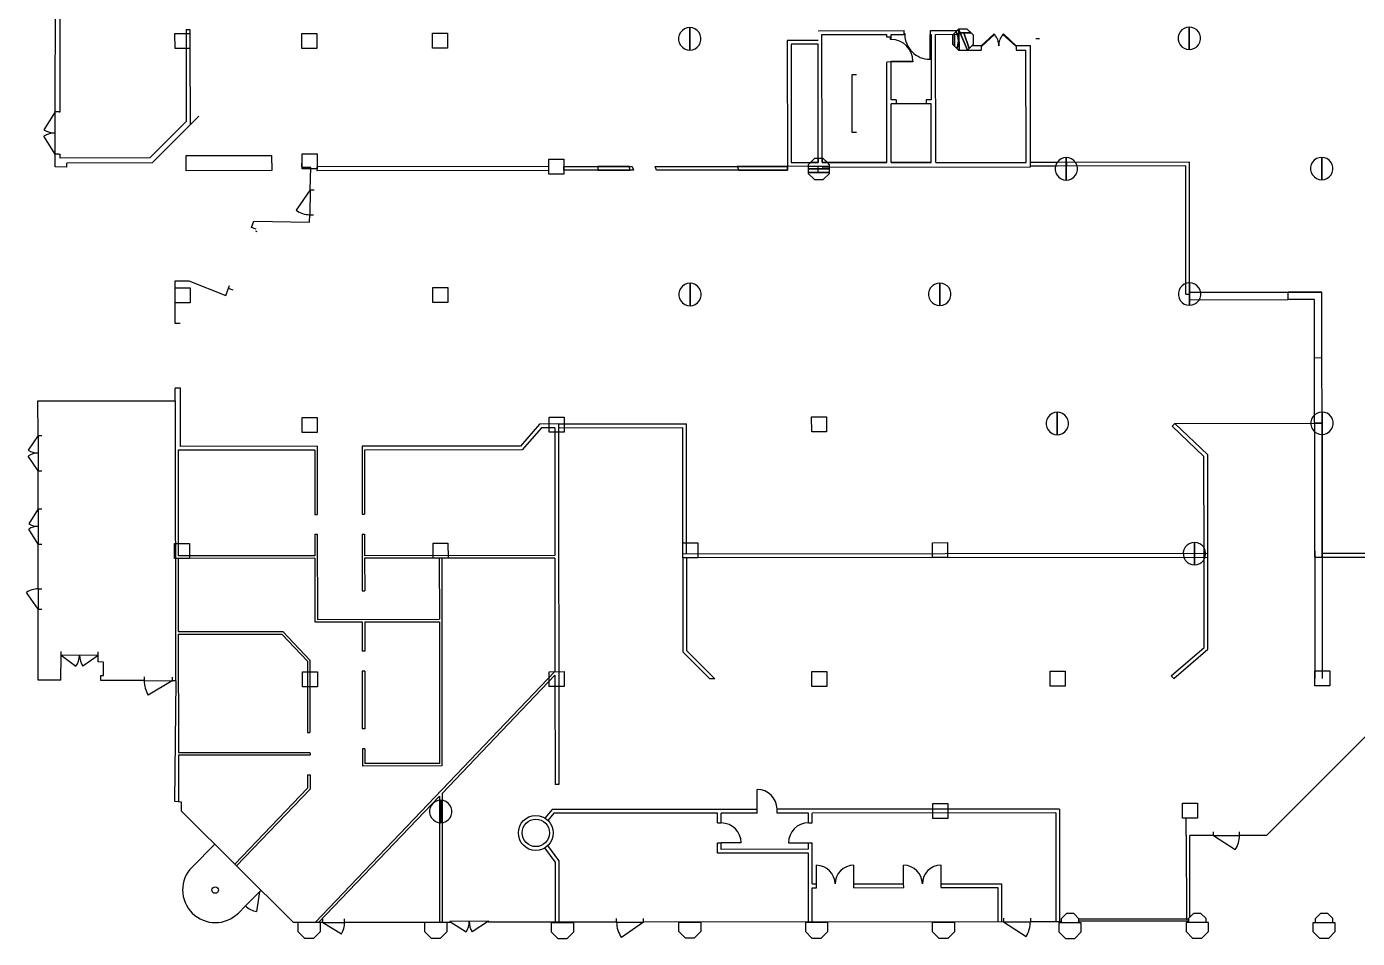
# Model space of a CAD drawing. Header units: metres. Extents: x -170671 to 7046476, y -35663801 to 566855.
# Drawn here: x 5799 to 11136, y 8254 to 11911 of the extents above; entities that cross this region are included whole.
import ezdxf

# ---------------------------------------------------------------- set-up
doc = ezdxf.new("R2010")
doc.units = ezdxf.units.M
doc.header["$LTSCALE"] = 100
doc.layers.add('0-mur', color=250, linetype='Continuous')
doc.layers.add('0-porte', color=6, linetype='Continuous')

msp = doc.modelspace()

# ---------------------------------------------------------------- linework, layer by layer
at = {"layer": '0-mur', "color": 0}
for p, q in [((5933.108, 11569.009), (5931.588, 13146.168)), ((5913.808, 11569.039), (5915.636, 12392.267)), ((6438.813, 11899.729), (6453.812, 11899.737)), ((8973.589, 11855.974), (8849.757, 11855.845)), ((8849.757, 11855.845), (8850.239, 11350.85)), ((8973.56, 11894.956), (9318.287, 11895.278)), ((8988.57, 11879.978), (9248.574, 11880.212)), ((8989.065, 11365.974), (8988.57, 11879.978)), ((9248.584, 11869.409), (9248.574, 11880.212)), ((9266.588, 11869.419), (9248.584, 11869.409)), ((9266.578, 11880.222), (9318.298, 11880.293)), ((9266.595, 11859.412), (9266.578, 11880.222)), ((9318.298, 11880.293), (9318.287, 11895.278)), ((9424.547, 11895.384), (9541.768, 11895.488)), ((9424.558, 11880.399), (9424.547, 11895.384)), ((9426.568, 11880.402), (9426.82, 11617.251)), ((9444.572, 11880.412), (9537.415, 11880.478)), ((9445.067, 11366.408), (9444.572, 11880.412)), ((9571.945, 11816.519), (9536.862, 11901.48)), ((9846.372, 11863.848), (9861.376, 11863.857)), ((6438.889, 11823.513), (6439.167, 11530.592)), ((6453.888, 11823.52), (6454.18, 11517.308)), ((8973.615, 11840.943), (8864.766, 11840.867)), ((8864.766, 11840.867), (8865.233, 11365.844)), ((9571.945, 11816.519), (9627.964, 11816.601)), ((9627.954, 11834.574), (9627.964, 11816.601)), ((9825.19, 11834.772), (9767.947, 11834.744)), ((9767.947, 11834.744), (9767.967, 11816.724)), ((9767.967, 11816.724), (9807.212, 11816.743)), ((9807.639, 11366.758), (9807.212, 11816.743)), ((9825.653, 11348.795), (9825.19, 11834.772)), ((9266.676, 11769.454), (9248.682, 11769.396)), ((9249.069, 11366.208), (9248.682, 11769.396)), ((9266.676, 11769.454), (9266.677, 11772.442)), ((9266.825, 11617.071), (9266.676, 11769.454)), ((9109.733, 11719.045), (9127.731, 11719.054)), ((9109.946, 11486.111), (9109.733, 11719.045)), ((9286.826, 11617.081), (9266.825, 11617.071)), ((9426.841, 11602.218), (9266.842, 11602.086)), ((9267.073, 11366.218), (9266.842, 11602.086)), ((9286.826, 11617.081), (9286.843, 11602.097)), ((9426.82, 11617.251), (9406.828, 11617.193)), ((9406.828, 11617.193), (9406.839, 11602.208)), ((9427.063, 11366.398), (9426.841, 11602.218)), ((5928.81, 11568.997), (5933.108, 11569.009)), ((6293.482, 11384.59), (6439.167, 11530.592)), ((6301.783, 11364.588), (6489.506, 11552.693)), ((6301.783, 11364.588), (6454.18, 11517.308)), ((9127.95, 11486.121), (9109.946, 11486.111)), ((5913.318, 11348.412), (5913.437, 11399.871)), ((5928.439, 11399.829), (5933.271, 11399.848)), ((5933.283, 11384.265), (5933.271, 11399.848)), ((6293.482, 11384.59), (5933.283, 11384.265)), ((6904.105, 11401.309), (6950.068, 11401.375)), ((6904.148, 11345.8), (6904.105, 11401.309)), ((5959.554, 11347.985), (5913.318, 11348.412)), ((6301.783, 11364.588), (5959.545, 11364.115)), ((5959.554, 11347.985), (5959.545, 11364.115)), ((6903.091, 11348.974), (6903.074, 11363.958)), ((6938.77, 11345.842), (6904.148, 11345.8)), ((6936.651, 11256.739), (6938.77, 11345.842)), ((8974.077, 11350.981), (8850.239, 11350.85)), ((8865.233, 11365.844), (8974.066, 11365.966)), ((8989.065, 11365.974), (9249.069, 11366.208)), ((9249.069, 11366.208), (8989.065, 11365.974)), ((8989.09, 11347.954), (9825.653, 11348.795)), ((9267.073, 11366.218), (9427.063, 11366.398)), ((9427.063, 11366.398), (9267.073, 11366.218)), ((9445.067, 11366.408), (9807.639, 11366.758)), ((9932.23, 11366.889), (9825.643, 11366.768)), ((9932.25, 11351.856), (9825.654, 11351.782)), ((10462.693, 11367.403), (9932.23, 11366.889)), ((10447.715, 11352.363), (9932.25, 11351.856)), ((9969.336, 11366.93), (9969.356, 11351.896)), ((10448.204, 10838.607), (10447.715, 11352.363)), ((10463.209, 10838.615), (10462.693, 11367.403)), ((6933.558, 11126.761), (6934.267, 11156.778)), ((6700.098, 11105.836), (6709.735, 11131.412)), ((6719.833, 11098.425), (6700.098, 11105.836)), ((6709.735, 11131.412), (6933.558, 11126.761)), ((6394.05, 10891.265), (6448.898, 10891.91)), ((6394.216, 10720.81), (6394.05, 10891.265)), ((6448.898, 10891.91), (6597.589, 10833.469)), ((6597.589, 10833.469), (6612.274, 10872.451)), ((6627.71, 10853.625), (6607.975, 10861.037)), ((10448.204, 10838.607), (10463.209, 10838.615)), ((10463.195, 10846.131), (10859.085, 10846.511)), ((10463.233, 10816.114), (10463.209, 10838.615)), ((10994.084, 10846.631), (10859.085, 10846.511)), ((10859.085, 10846.511), (10994.084, 10846.631)), ((10859.116, 10816.493), (10859.085, 10846.511)), ((10994.333, 10583.529), (10994.084, 10846.631)), ((10463.233, 10816.114), (10859.116, 10816.493)), ((10964.113, 10816.596), (10859.116, 10816.493)), ((10964.34, 10583.465), (10964.113, 10816.596)), ((6415.133, 10720.854), (6394.216, 10720.81)), ((10964.34, 10583.465), (10994.333, 10583.529)), ((10964.594, 10319.867), (10964.34, 10583.465)), ((10994.591, 10320.38), (10994.322, 10598.514)), ((5844.436, 10271.597), (5844.304, 10410.839)), ((5844.304, 10410.839), (6394.51, 10410.415)), ((6415.38, 10461.437), (6394.464, 10461.393)), ((6394.51, 10410.415), (6394.464, 10461.393)), ((6394.51, 10410.415), (6395.585, 9287.321)), ((7931.775, 10317.449), (7856.52, 10317.36)), ((7916.792, 10302.408), (7863.353, 10302.343)), ((7916.792, 10302.408), (7917.284, 9789.946)), ((7931.775, 10317.449), (8445.158, 10317.939)), ((7931.775, 10317.449), (7933.167, 8871.069)), ((7931.796, 10302.416), (8430.181, 10302.898)), ((8430.668, 9795.415), (8430.181, 10302.898)), ((8445.663, 9795.472), (8445.158, 10317.939)), ((10393.962, 10308.942), (10404.318, 10319.823)), ((10404.318, 10319.823), (10994.591, 10320.38)), ((10964.589, 10320.364), (10965.575, 9296.985)), ((10994.591, 10320.38), (10995.578, 9297.001)), ((6406.326, 10212.412), (6406.739, 9788.465)), ((6954.178, 10212.962), (6954.428, 9955.089)), ((6964.168, 10227.953), (6964.429, 9955.095)), ((7144.165, 10228.144), (7144.436, 9955.238)), ((7154.187, 10213.116), (7154.437, 9955.243)), ((5844.72, 9977.183), (5844.57, 10130.164)), ((6954.428, 9955.089), (6964.429, 9955.095)), ((7144.436, 9955.238), (7154.437, 9955.243)), ((6954.507, 9875.089), (6964.508, 9875.094)), ((6954.507, 9875.089), (6954.591, 9789.015)), ((6964.508, 9875.094), (6964.839, 9533.438)), ((7144.509, 9875.237), (7154.51, 9875.242)), ((7144.509, 9875.237), (7144.719, 9648.576)), ((7154.51, 9875.242), (7154.59, 9789.217)), ((5845.032, 9656.037), (5844.857, 9835.701)), ((6954.591, 9789.015), (6406.739, 9788.465)), ((6954.603, 9779.01), (6406.742, 9778.507)), ((6406.742, 9778.507), (6407.024, 9484.69)), ((6954.603, 9779.01), (6954.85, 9523.427)), ((7917.284, 9789.946), (7154.59, 9789.217)), ((7453.912, 9779.477), (7154.596, 9779.211)), ((7154.596, 9779.211), (7154.72, 9648.581)), ((7453.912, 9779.477), (7454.143, 9533.949)), ((7917.296, 9779.941), (7463.913, 9779.482)), ((7463.913, 9779.482), (7464.71, 8945.724)), ((7917.296, 9779.941), (7917.726, 9324.081)), ((10536.568, 9797.473), (8430.668, 9795.415)), ((8430.679, 9780.43), (8430.668, 9795.415)), ((10536.588, 9782.439), (8430.679, 9780.43)), ((8430.679, 9780.43), (8431.041, 9403.178)), ((8445.683, 9780.439), (8446.033, 9409.358)), ((10536.588, 9782.439), (10536.568, 9797.473)), ((11565.971, 9798.43), (10995.09, 9797.912)), ((10995.09, 9797.912), (10995.11, 9782.879)), ((10995.11, 9782.879), (11565.982, 9783.445)), ((7144.719, 9648.576), (7154.72, 9648.581)), ((5845.385, 9290.086), (5845.102, 9574.242)), ((6954.85, 9523.427), (7144.849, 9523.623)), ((6964.839, 9533.438), (7454.143, 9533.949)), ((7144.849, 9523.623), (7144.965, 9406.436)), ((7154.85, 9523.629), (7454.15, 9523.942)), ((7154.85, 9523.629), (7154.966, 9406.441)), ((7454.15, 9523.942), (7454.702, 8955.725)), ((6407.037, 9474.685), (6407.495, 8999.859)), ((7154.966, 9406.441), (7144.965, 9406.436)), ((8431.041, 9403.178), (8538.622, 9294.653)), ((8446.033, 9409.358), (8559.727, 9294.685)), ((5936.199, 9289.647), (5936.715, 9390.579)), ((6085.727, 9363.073), (6085.418, 9388.654)), ((6106.418, 9362.624), (6085.727, 9363.073)), ((6107.54, 9309.222), (6106.418, 9362.624)), ((6924.992, 9365.748), (6925.275, 9080.346)), ((6934.992, 9369.687), (6935.276, 9080.352)), ((5936.199, 9289.647), (5845.385, 9290.086)), ((6096.111, 9288.816), (6096.213, 9309.251)), ((6270.616, 9287.96), (6096.111, 9288.816)), ((6096.213, 9309.251), (6107.54, 9309.222)), ((7917.726, 9324.081), (6956.154, 8318.022)), ((7155.038, 9326.44), (7145.037, 9326.435)), ((7145.037, 9326.435), (7145.262, 9094.498)), ((7155.038, 9326.44), (7155.263, 9094.504)), ((7917.749, 9309.596), (7464.82, 8835.705)), ((7917.749, 9309.596), (7918.172, 8871.012)), ((8559.727, 9294.685), (8538.622, 9294.653)), ((10389.975, 9307.823), (10399.743, 9296.43)), ((6398.003, 9287.306), (6382.938, 9287.385)), ((6393.38, 8802.703), (6398.003, 9287.306)), ((6925.275, 9080.346), (6935.276, 9080.352)), ((7155.263, 9094.504), (7145.262, 9094.498)), ((10772.52, 8667.105), (11224.965, 9120.235)), ((6407.495, 8999.859), (6935.348, 9000.35)), ((6407.501, 8989.853), (6935.361, 8990.345)), ((6407.501, 8989.853), (6407.678, 8801.823)), ((6935.348, 9000.35), (6935.361, 8990.345)), ((7155.341, 9014.503), (7145.341, 9014.498)), ((7145.341, 9014.498), (7145.408, 8945.4)), ((7155.341, 9014.503), (7155.396, 8955.411)), ((7464.71, 8945.724), (7145.408, 8945.4)), ((7454.702, 8955.725), (7155.396, 8955.411)), ((6925.438, 8910.339), (6935.439, 8910.344)), ((6925.438, 8910.339), (6925.488, 8856.574)), ((6935.439, 8910.344), (6935.497, 8852.547)), ((6925.488, 8856.574), (6634.095, 8551.718)), ((6935.497, 8852.547), (6641.191, 8544.67)), ((7454.824, 8825.294), (6969.997, 8318.047)), ((7454.824, 8825.294), (7455.315, 8318.509)), ((7464.82, 8835.705), (7465.316, 8318.515)), ((6419.437, 8801.034), (6393.38, 8802.703)), ((6419.396, 8764.927), (6419.437, 8801.034)), ((6419.396, 8764.927), (6869.494, 8317.945)), ((7906.627, 8771.015), (7877.641, 8736.796)), ((7913.586, 8756.023), (7889.52, 8727.616)), ((8728.563, 8756.835), (8728.552, 8771.82)), ((8808.571, 8756.878), (8808.544, 8771.909)), ((9926.823, 8757.95), (9927.246, 8320.86)), ((9941.807, 8772.992), (9942.235, 8320.916)), ((8569.92, 8717.091), (8584.919, 8717.098)), ((8934.424, 8717.428), (8949.422, 8717.435)), ((10450.294, 8666.247), (10450.228, 8735.993)), ((10450.294, 8666.247), (10450.619, 8328.174)), ((10559.838, 8666.86), (10464.422, 8666.778)), ((10464.741, 8339.708), (10464.422, 8666.778)), ((10772.52, 8667.105), (10663.639, 8666.973)), ((6462.528, 8540.164), (6553.48, 8631.769)), ((7918.463, 8561.662), (7877.87, 8617.639)), ((7933.461, 8566.499), (7889.707, 8626.874)), ((8569.993, 8637.089), (8584.997, 8637.098)), ((8934.497, 8637.427), (8949.501, 8637.435)), ((7918.463, 8561.662), (7918.703, 8318.924)), ((7933.461, 8566.499), (7933.698, 8318.981)), ((6732.939, 8441.498), (6738.963, 8447.581)), ((8966.577, 8457.411), (8966.566, 8472.396)), ((9116.581, 8457.539), (9116.565, 8472.523)), ((9316.575, 8457.74), (9316.564, 8472.725)), ((9466.579, 8457.867), (9466.568, 8472.852)), ((6648.011, 8355.976), (6676.57, 8384.732)), ((10019.386, 8332.736), (10458.695, 8333.173)), ((6986.561, 8318.069), (6869.494, 8317.945)), ((7495.865, 8318.54), (7074.359, 8318.123)), ((7495.856, 8322.571), (7495.865, 8318.54)), ((7651.95, 8322.72), (7651.952, 8318.687)), ((8165.224, 8319.204), (7651.952, 8318.687)), ((9716.625, 8320.678), (8273.641, 8319.293)), ((9948.274, 8320.877), (9824.84, 8320.777)), ((10019.399, 8324.722), (10458.708, 8325.159))]:
    msp.add_line(p, q, dxfattribs=at)
for points in [[(8458.629, 11907.551), (8447.87, 11906.2), (8437.731, 11902.333), (8428.804, 11896.169), (8421.616, 11888.061), (8416.585, 11878.443), (8414, 11867.918), (8414.007, 11857.065), (8416.615, 11846.532), (8421.668, 11836.935), (8428.866, 11828.813), (8437.796, 11822.679), (8447.951, 11818.831), (8458.714, 11817.544), (8458.671, 11862.548)], [(8458.714, 11817.544), (8469.488, 11818.849), (8479.627, 11822.716), (8488.548, 11828.879), (8495.736, 11836.987), (8500.767, 11846.605), (8503.358, 11857.131), (8503.345, 11867.983), (8500.737, 11878.516), (8495.69, 11888.114), (8488.486, 11896.236), (8479.546, 11902.417), (8469.407, 11906.218), (8458.629, 11907.551), (8458.671, 11862.548)], [(10462.178, 11909.437), (10451.409, 11908.133), (10441.27, 11904.266), (10432.35, 11898.103), (10425.156, 11889.994), (10420.124, 11880.376), (10417.539, 11869.851), (10417.552, 11858.999), (10420.154, 11848.465), (10425.207, 11838.868), (10432.412, 11830.747), (10441.342, 11824.613), (10451.49, 11820.764), (10462.259, 11819.479), (10462.226, 11864.434)], [(10462.259, 11819.479), (10473.028, 11820.782), (10483.166, 11824.649), (10492.087, 11830.812), (10499.281, 11838.921), (10504.312, 11848.54), (10506.898, 11859.064), (10506.884, 11869.916), (10504.283, 11880.45), (10499.23, 11890.047), (10492.025, 11898.169), (10483.095, 11904.302), (10472.947, 11908.151), (10462.178, 11909.437), (10462.226, 11864.434)], [(9511.886, 11876.476), (9511.916, 11841.478), (9536.939, 11816.5), (9571.945, 11816.519), (9596.918, 11841.572), (9596.882, 11876.568), (9571.859, 11901.547), (9536.862, 11901.48), (9511.886, 11876.476)], [(9520.52, 11880.49), (9515.883, 11880.461), (9511.886, 11876.476), (9511.916, 11841.478), (9520.567, 11832.849)], [(9536.862, 11901.48), (9530.867, 11895.502), (9538.507, 11895.485), (9538.511, 11886.523), (9543.056, 11886.484)], [(9571.859, 11901.547), (9536.862, 11901.48), (9543.056, 11886.484), (9586.868, 11886.569)], [(9543.056, 11886.484), (9538.511, 11886.523), (9538.586, 11816.48), (9571.945, 11816.519)], [(9558.114, 11886.503), (9543.056, 11886.484), (9571.945, 11816.519), (9579.425, 11824.038)], [(9596.882, 11876.568), (9586.868, 11886.569), (9558.114, 11886.503), (9579.425, 11824.038), (9596.918, 11841.572)], [(8934.072, 11357.482), (8934.108, 11322.486), (8959.131, 11297.508), (8994.137, 11297.527), (9019.113, 11322.53), (9019.083, 11357.528), (8994.06, 11382.506), (8959.054, 11382.487), (8934.072, 11357.482)], [(9019.083, 11357.528), (9010.62, 11365.996), (8989.065, 11365.974), (8989.057, 11382.503), (8974.052, 11382.495), (8974.066, 11365.966), (8942.516, 11365.94), (8934.072, 11357.482), (8934.083, 11350.912), (9019.084, 11351.006)], [(8974.052, 11382.495), (8959.054, 11382.487), (8942.516, 11365.94), (8974.066, 11365.966)], [(8994.06, 11382.506), (8989.057, 11382.503), (8989.065, 11365.974), (9010.62, 11365.996)], [(9968.896, 11385.962), (9958.128, 11384.658), (9947.989, 11380.791), (9939.062, 11374.627), (9931.884, 11366.472), (9926.843, 11356.901), (9924.267, 11346.329), (9924.275, 11335.475), (9926.882, 11324.942), (9931.935, 11315.346), (9939.124, 11307.271), (9948.064, 11301.089), (9958.218, 11297.241), (9968.981, 11295.955), (9968.939, 11340.958)], [(9968.981, 11295.955), (9979.756, 11297.26), (9989.894, 11301.127), (9998.815, 11307.29), (10005.993, 11315.445), (10011.025, 11325.064), (10013.616, 11335.589), (10013.603, 11346.441), (10010.995, 11356.975), (10005.948, 11366.572), (9998.743, 11374.694), (9989.813, 11380.828), (9979.665, 11384.677), (9968.896, 11385.962), (9968.939, 11340.958)], [(10993.559, 11386.969), (10982.8, 11385.617), (10972.652, 11381.798), (10963.741, 11375.587), (10956.547, 11367.479), (10951.515, 11357.86), (10948.93, 11347.335), (10948.943, 11336.483), (10951.545, 11325.949), (10956.598, 11316.352), (10963.803, 11308.231), (10972.733, 11302.097), (10982.881, 11298.248), (10993.65, 11296.963), (10993.602, 11341.965)], [(10993.65, 11296.963), (11004.419, 11298.267), (11014.557, 11302.133), (11023.478, 11308.296), (11030.672, 11316.405), (11035.697, 11326.023), (11038.289, 11336.548), (11038.275, 11347.4), (11035.668, 11357.933), (11030.621, 11367.531), (11023.416, 11375.653), (11014.476, 11381.834), (11004.338, 11385.636), (10993.559, 11386.969), (10993.602, 11341.965)], [(6963.09, 11349.005), (6963.107, 11334.021), (7893.296, 11334.935), (7893.285, 11349.92), (6963.09, 11349.005)], [(8090.302, 11350.124), (8090.329, 11335.092), (8217.553, 11335.252), (8217.542, 11350.237), (8090.302, 11350.124)], [(8850.26, 11335.817), (8850.239, 11350.85), (8648.467, 11350.643), (8655.105, 11335.636), (8850.26, 11335.817)], [(9019.084, 11351.006), (8934.083, 11350.912), (8934.096, 11340.906), (9019.091, 11340.999)], [(9019.091, 11340.999), (8934.096, 11340.906), (8934.107, 11325.921), (9019.108, 11326.015)], [(9019.113, 11322.53), (9019.108, 11326.015), (8934.107, 11325.921), (8934.108, 11322.486), (8959.131, 11297.508), (8994.137, 11297.527)], [(8459.621, 10881.684), (8448.852, 10880.381), (8438.714, 10876.514), (8429.793, 10870.351), (8422.599, 10862.242), (8417.573, 10852.625), (8414.982, 10842.099), (8414.996, 10831.247), (8417.603, 10820.714), (8422.65, 10811.116), (8429.855, 10802.995), (8438.795, 10796.813), (8448.933, 10793.012), (8459.712, 10791.679), (8459.669, 10836.682)], [(8459.712, 10791.679), (8470.471, 10793.03), (8480.609, 10796.897), (8489.536, 10803.061), (8496.724, 10811.169), (8501.756, 10820.787), (8504.341, 10831.312), (8504.333, 10842.165), (8501.726, 10852.698), (8496.673, 10862.295), (8489.468, 10870.416), (8480.538, 10876.55), (8470.39, 10880.399), (8459.621, 10881.684), (8459.669, 10836.682)], [(9461.393, 10882.652), (9450.625, 10881.348), (9440.486, 10877.481), (9431.56, 10871.317), (9424.371, 10863.209), (9419.34, 10853.591), (9416.755, 10843.066), (9416.762, 10832.213), (9419.37, 10821.68), (9424.423, 10812.083), (9431.627, 10803.962), (9440.561, 10797.779), (9450.706, 10793.979), (9461.484, 10792.646), (9461.436, 10837.648)], [(9461.484, 10792.646), (9472.243, 10793.997), (9482.391, 10797.816), (9491.303, 10804.027), (9498.491, 10812.135), (9503.522, 10821.753), (9506.113, 10832.279), (9506.1, 10843.131), (9503.493, 10853.664), (9498.445, 10863.262), (9491.241, 10871.383), (9482.311, 10877.517), (9472.162, 10881.366), (9461.393, 10882.652), (9461.436, 10837.648)], [(10463.166, 10883.619), (10452.391, 10882.314), (10442.259, 10878.448), (10433.332, 10872.284), (10426.144, 10864.176), (10421.113, 10854.558), (10418.521, 10844.032), (10418.535, 10833.18), (10421.142, 10822.647), (10426.19, 10813.049), (10433.394, 10804.928), (10442.334, 10798.746), (10452.472, 10794.945), (10463.251, 10793.612), (10463.209, 10838.615)], [(10463.251, 10793.612), (10474.016, 10794.964), (10484.158, 10798.782), (10493.075, 10804.994), (10500.263, 10813.102), (10505.295, 10822.72), (10507.886, 10833.246), (10507.873, 10844.098), (10505.265, 10854.631), (10500.212, 10864.228), (10493.013, 10872.351), (10484.083, 10878.484), (10473.935, 10882.333), (10463.166, 10883.619), (10463.209, 10838.615)], [(9932.78, 10364.336), (9922.012, 10363.033), (9911.873, 10359.166), (9902.946, 10353.002), (9895.758, 10344.894), (9890.727, 10335.275), (9888.142, 10324.751), (9888.149, 10313.898), (9890.756, 10303.365), (9895.81, 10293.768), (9903.008, 10285.645), (9911.938, 10279.512), (9922.093, 10275.664), (9932.856, 10274.377), (9932.823, 10319.333)], [(9932.856, 10274.377), (9943.63, 10275.682), (9953.769, 10279.549), (9962.689, 10285.712), (9969.877, 10293.82), (9974.909, 10303.438), (9977.5, 10313.964), (9977.487, 10324.816), (9974.879, 10335.349), (9969.832, 10344.947), (9962.627, 10353.068), (9953.697, 10359.202), (9943.549, 10363.051), (9932.78, 10364.336), (9932.823, 10319.333)], [(10994.549, 10365.383), (10983.774, 10364.078), (10973.636, 10360.212), (10964.715, 10354.049), (10957.536, 10345.893), (10952.505, 10336.274), (10949.914, 10325.749), (10949.927, 10314.897), (10952.535, 10304.364), (10957.582, 10294.766), (10964.786, 10286.644), (10973.717, 10280.511), (10983.865, 10276.662), (10994.634, 10275.376), (10994.591, 10320.38)], [(10994.634, 10275.376), (11005.402, 10276.68), (11015.541, 10280.547), (11024.468, 10286.711), (11031.646, 10294.866), (11036.687, 10304.437), (11039.263, 10315.01), (11039.255, 10325.863), (11036.648, 10336.396), (11031.595, 10345.993), (11024.406, 10354.067), (11015.466, 10360.249), (11005.312, 10364.097), (10994.549, 10365.383), (10994.591, 10320.38)], [(10995.11, 9782.879), (10994.591, 10320.38), (10964.589, 10320.364), (10965.108, 9782.863), (10995.11, 9782.879)], [(10482.961, 9842.386), (10472.192, 9841.082), (10462.053, 9837.215), (10453.127, 9831.051), (10445.939, 9822.944), (10440.907, 9813.325), (10438.322, 9802.801), (10438.329, 9791.947), (10440.937, 9781.414), (10445.99, 9771.817), (10453.195, 9763.696), (10462.125, 9757.562), (10472.273, 9753.713), (10483.042, 9752.428), (10482.994, 9797.43)], [(10483.042, 9752.428), (10493.811, 9753.732), (10503.949, 9757.599), (10512.87, 9763.762), (10520.064, 9771.87), (10525.089, 9781.488), (10527.681, 9792.013), (10527.667, 9802.865), (10525.06, 9813.399), (10520.013, 9822.996), (10512.808, 9831.118), (10503.878, 9837.252), (10493.73, 9841.101), (10482.961, 9842.386), (10482.994, 9797.43)], [(7459.85, 8808.074), (7449.075, 8806.769), (7438.937, 8802.902), (7430.016, 8796.739), (7422.828, 8788.632), (7417.796, 8779.013), (7415.205, 8768.487), (7415.219, 8757.635), (7417.826, 8747.102), (7422.873, 8737.504), (7430.078, 8729.383), (7439.008, 8723.249), (7449.156, 8719.4), (7459.925, 8718.115), (7459.883, 8763.118)], [(7459.925, 8718.115), (7470.694, 8719.419), (7480.832, 8723.286), (7489.759, 8729.45), (7496.947, 8737.557), (7501.979, 8747.176), (7504.564, 8757.7), (7504.556, 8768.553), (7501.949, 8779.087), (7496.896, 8788.683), (7489.697, 8796.806), (7480.767, 8802.94), (7470.613, 8806.788), (7459.85, 8808.074), (7459.883, 8763.118)], [(6977.1, 8317.823), (6886.675, 8317.741), (6886.71, 8282.097), (6913.22, 8255.623), (6950.67, 8255.682), (6977.135, 8282.178), (6977.1, 8317.823)], [(7485.364, 8317.638), (7394.94, 8317.557), (7394.974, 8281.913), (7421.49, 8255.44), (7458.935, 8255.498), (7485.399, 8281.994), (7485.364, 8317.638)], [(7993.679, 8316.518), (7903.254, 8316.437), (7903.289, 8280.792), (7929.799, 8254.319), (7967.249, 8254.378), (7993.713, 8280.874), (7993.679, 8316.518)], [(8503.841, 8318.455), (8413.432, 8318.327), (8413.46, 8282.682), (8439.967, 8256.257), (8477.427, 8256.269), (8503.885, 8282.763), (8503.841, 8318.455)], [(9012.64, 8317.681), (8922.222, 8317.601), (8922.25, 8281.955), (8948.766, 8255.483), (8986.217, 8255.542), (9012.675, 8282.037), (9012.64, 8317.681)], [(9521.849, 8317.536), (9431.424, 8317.455), (9431.459, 8281.81), (9457.969, 8255.337), (9495.42, 8255.396), (9521.884, 8281.892), (9521.849, 8317.536)], [(10029.138, 8316.41), (9938.713, 8316.329), (9938.748, 8280.684), (9965.258, 8254.211), (10002.708, 8254.27), (10029.172, 8280.766), (10029.138, 8316.41)], [(10539.577, 8317.556), (10449.161, 8317.427), (10449.196, 8281.783), (10475.696, 8255.357), (10513.156, 8255.368), (10539.605, 8281.911), (10539.577, 8317.556)], [(11047.91, 8317.087), (10957.485, 8317.006), (10957.52, 8281.361), (10984.03, 8254.888), (11021.481, 8254.947), (11047.945, 8281.443), (11047.91, 8317.087)]]:
    msp.add_lwpolyline(points, close=True, dxfattribs=at)
at = {"layer": '0-mur', "color": 0, "extrusion": (0, 0, -1)}
for points in [[(-6393.882, 11823.488), (-6393.829, 11883.477), (-6453.834, 11883.509), (-6453.888, 11823.52), (-6393.882, 11823.488)], [(-6393.882, 11823.488), (-6393.829, 11883.477), (-6453.834, 11883.509), (-6453.888, 11823.52), (-6393.882, 11823.488)], [(-6902.634, 11823.949), (-6902.571, 11883.986), (-6962.576, 11884.018), (-6962.63, 11824.029), (-6902.634, 11823.949)], [(-6902.634, 11823.949), (-6902.571, 11883.986), (-6962.576, 11884.018), (-6962.63, 11824.029), (-6902.634, 11823.949)], [(-7426.938, 11824.478), (-7426.885, 11884.467), (-7486.881, 11884.547), (-7486.944, 11824.51), (-7426.938, 11824.478)], [(-7426.938, 11824.478), (-7426.885, 11884.467), (-7486.881, 11884.547), (-7486.944, 11824.51), (-7426.938, 11824.478)], [(-6781.652, 11333.837), (-6438.134, 11333.508), (-6438.077, 11394.293), (-6781.595, 11394.622), (-6781.652, 11333.837)], [(-6904.158, 11341.32), (-6904.105, 11401.309), (-6964.095, 11401.388), (-6964.154, 11341.4), (-6904.158, 11341.32)], [(-6904.158, 11341.32), (-6904.105, 11401.309), (-6964.095, 11401.388), (-6964.154, 11341.4), (-6904.158, 11341.32)], [(-7893.316, 11319.902), (-7893.253, 11379.938), (-7953.253, 11379.969), (-7953.312, 11319.981), (-7893.316, 11319.902)], [(-7893.316, 11319.902), (-7893.253, 11379.938), (-7953.253, 11379.969), (-7953.312, 11319.981), (-7893.316, 11319.902)], [(-7953.29, 11349.952), (-8227.33, 11350.25), (-8232.45, 11335.239), (-7953.301, 11334.967), (-7953.29, 11349.952)], [(-8319.995, 11350.33), (-8850.239, 11350.85), (-8850.26, 11335.817), (-8325.115, 11335.32)], [(-6394.865, 10803.495), (-6394.812, 10863.484), (-6454.817, 10863.516), (-6454.871, 10803.527), (-6394.865, 10803.495)], [(-6394.865, 10803.495), (-6394.812, 10863.484), (-6454.817, 10863.516), (-6454.871, 10803.527), (-6394.865, 10803.495)], [(-7427.921, 10804.485), (-7427.862, 10864.472), (-7487.867, 10864.504), (-7487.927, 10804.517), (-7427.921, 10804.485)], [(-7427.921, 10804.485), (-7427.862, 10864.472), (-7487.867, 10864.504), (-7487.927, 10804.517), (-7427.921, 10804.485)], [(-6904.11, 10283.976), (-6904.057, 10343.965), (-6964.053, 10344.045), (-6964.116, 10284.008), (-6904.11, 10283.976)], [(-6904.11, 10283.976), (-6904.057, 10343.965), (-6964.053, 10344.045), (-6964.116, 10284.008), (-6904.11, 10283.976)], [(-7894.304, 10284.922), (-7894.251, 10344.91), (-7954.247, 10344.99), (-7954.31, 10284.954), (-7894.304, 10284.922)], [(-7894.304, 10284.922), (-7894.251, 10344.91), (-7954.247, 10344.99), (-7954.31, 10284.954), (-7894.304, 10284.922)], [(-8947.611, 10285.922), (-8947.558, 10345.911), (-9007.554, 10345.991), (-9007.607, 10286.002), (-8947.611, 10285.922)], [(-8947.611, 10285.922), (-8947.558, 10345.911), (-9007.554, 10345.991), (-9007.607, 10286.002), (-8947.611, 10285.922)], [(-6391.747, 9778.45), (-6391.684, 9838.487), (-6451.689, 9838.519), (-6451.743, 9778.53), (-6391.747, 9778.45)], [(-6391.747, 9778.45), (-6391.684, 9838.487), (-6451.689, 9838.519), (-6451.743, 9778.53), (-6391.747, 9778.45)], [(-7428.912, 9779.464), (-7428.853, 9839.452), (-7488.849, 9839.532), (-7488.902, 9779.543), (-7428.912, 9779.464)], [(-7428.912, 9779.464), (-7428.853, 9839.452), (-7488.849, 9839.532), (-7488.902, 9779.543), (-7428.912, 9779.464)], [(-8430.679, 9780.43), (-8430.626, 9840.419), (-8490.622, 9840.499), (-8490.675, 9780.51), (-8430.679, 9780.43)], [(-8430.679, 9780.43), (-8430.626, 9840.419), (-8490.622, 9840.499), (-8490.675, 9780.51), (-8430.679, 9780.43)], [(-9432.452, 9781.397), (-9432.398, 9841.386), (-9492.388, 9841.465), (-9492.448, 9781.477), (-9432.452, 9781.397)], [(-9432.452, 9781.397), (-9432.398, 9841.386), (-9492.388, 9841.465), (-9492.448, 9781.477), (-9432.452, 9781.397)], [(-6905.098, 9263.087), (-6905.044, 9323.076), (-6965.034, 9323.155), (-6965.094, 9263.167), (-6905.098, 9263.087)], [(-6905.098, 9263.087), (-6905.044, 9323.076), (-6965.034, 9323.155), (-6965.094, 9263.167), (-6905.098, 9263.087)], [(-7895.292, 9264.033), (-7895.238, 9324.022), (-7955.234, 9324.102), (-7955.288, 9264.113), (-7895.292, 9264.033)], [(-7895.292, 9264.033), (-7895.238, 9324.022), (-7955.234, 9324.102), (-7955.288, 9264.113), (-7895.292, 9264.033)], [(-8948.593, 9265.032), (-8948.53, 9325.069), (-9008.535, 9325.101), (-9008.589, 9265.112), (-8948.593, 9265.032)], [(-8948.593, 9265.032), (-8948.53, 9325.069), (-9008.535, 9325.101), (-9008.589, 9265.112), (-8948.593, 9265.032)], [(-9903.835, 9265.969), (-9903.781, 9325.958), (-9963.771, 9326.037), (-9963.831, 9266.049), (-9903.835, 9265.969)], [(-9903.835, 9265.969), (-9903.781, 9325.958), (-9963.771, 9326.037), (-9963.831, 9266.049), (-9903.835, 9265.969)], [(-10965.597, 9267.015), (-10965.544, 9327.004), (-11025.549, 9327.036), (-11025.603, 9267.047), (-10965.597, 9267.015)], [(-10965.597, 9267.015), (-10965.544, 9327.004), (-11025.549, 9327.036), (-11025.603, 9267.047), (-10965.597, 9267.015)], [(-9433.451, 8735.017), (-9433.397, 8795.006), (-9493.403, 8795.038), (-9493.456, 8735.049), (-9433.451, 8735.017)], [(-9433.451, 8735.017), (-9433.397, 8795.006), (-9493.403, 8795.038), (-9493.456, 8735.049), (-9433.451, 8735.017)], [(-10435.233, 8735.936), (-10435.17, 8795.973), (-10495.175, 8796.005), (-10495.229, 8736.016), (-10435.233, 8735.936)], [(-10435.233, 8735.936), (-10435.17, 8795.973), (-10495.175, 8796.005), (-10495.229, 8736.016), (-10435.233, 8735.936)]]:
    msp.add_lwpolyline(points, close=True, dxfattribs=at)
at = {"layer": '0-mur', "color": 0}
for points in [[(6438.813, 11899.729), (6438.889, 11823.513)], [(6453.812, 11899.737), (6453.888, 11823.52)], [(8974.066, 11365.966), (8973.615, 11840.943)], [(9627.954, 11834.574), (9589.924, 11834.549)], [(8974.11, 11325.942), (8974.077, 11350.981)], [(10521.569, 9797.465), (10521.195, 10187.462), (10393.962, 10308.942)], [(10536.568, 9797.473), (10536.197, 10193.843), (10404.318, 10319.823)], [(6954.178, 10212.962), (6406.326, 10212.412)], [(10389.975, 9307.823), (10521.934, 9421.01), (10521.569, 9797.465)], [(10399.743, 9296.43), (10536.945, 9414.099), (10536.588, 9782.439)], [(7933.167, 8871.069), (7918.172, 8871.012)], [(8728.552, 8771.82), (7906.627, 8771.015)], [(8569.878, 8756.667), (7913.586, 8756.023)], [(8569.92, 8717.091), (8569.878, 8756.667)], [(8728.563, 8756.835), (8584.883, 8756.676)], [(8584.919, 8717.098), (8584.883, 8756.676)], [(9941.807, 8772.992), (8808.544, 8771.909)], [(8934.382, 8757.004), (8808.571, 8756.878)], [(8934.424, 8717.428), (8934.382, 8757.004)], [(9926.823, 8757.95), (8949.387, 8757.013)], [(8949.422, 8717.435), (8949.387, 8757.013)], [(8934.521, 8611.589), (8934.497, 8637.427)], [(8934.805, 8319.914), (8934.541, 8596.556)], [(8949.663, 8472.357), (8949.501, 8637.435)], [(8949.663, 8472.357), (8966.566, 8472.396)], [(8949.674, 8457.372), (8966.577, 8457.411)], [(8949.81, 8319.923), (8949.674, 8457.372)], [(9116.565, 8472.523), (9316.564, 8472.725)], [(9116.581, 8457.539), (9316.575, 8457.74)], [(10019.404, 8316.408), (10019.381, 8332.636), (9998.538, 8353.42), (9969.07, 8353.411), (9948.263, 8332.526), (9948.27, 8316.345)], [(10529.846, 8317.505), (10529.83, 8333.734), (10508.971, 8354.565), (10479.518, 8354.509), (10458.695, 8333.671), (10458.718, 8317.443)], [(11038.176, 8317.085), (11038.154, 8333.313), (11017.311, 8354.097), (10987.842, 8354.088), (10967.035, 8333.203), (10967.042, 8317.022)]]:
    msp.add_lwpolyline(points, dxfattribs=at)
for points in [[(9526.295, 11890.905), (9515.883, 11880.461), (9520.52, 11880.49), (9520.567, 11832.849), (9529.375, 11824.052, 0.10854667), (9536.048, 11854.562, 0.13139545)], [(9538.507, 11895.485), (9530.867, 11895.502), (9526.295, 11890.905, -0.13139539), (9536.048, 11854.562, -0.10854673), (9529.375, 11824.052), (9536.939, 11816.5), (9538.586, 11816.48)]]:
    msp.add_lwpolyline(points, format="xyb", close=True, dxfattribs=at)
at = {"layer": '0-mur', "color": 0, "extrusion": (0, 0, -1)}
for points in [[(-6964.168, 10227.953), (-6415.611, 10227.411), (-6415.38, 10461.437)], [(-7856.52, 10317.36), (-7779.263, 10228.739), (-7144.165, 10228.144)], [(-7863.353, 10302.343), (-7786.092, 10213.771), (-7154.187, 10213.116)], [(-6407.024, 9484.69), (-6826.989, 9485.098), (-6934.992, 9369.687)], [(-6407.037, 9474.685), (-6822.655, 9475.071), (-6924.992, 9365.748)], [(-8934.541, 8596.556), (-8570.038, 8596.219), (-8569.993, 8637.089)], [(-8934.521, 8611.589), (-8585.015, 8611.259), (-8584.997, 8637.098)], [(-9466.568, 8472.852), (-9709.168, 8473.097), (-9709.315, 8320.663)], [(-9466.579, 8457.867), (-9694.175, 8458.103), (-9694.31, 8320.654)]]:
    msp.add_lwpolyline(points, dxfattribs=at)
at = {"layer": '0-mur', "color": 0}
for centre, radius in [((7840.992, 8677.146), 70), ((7840.992, 8677.146), 55), ((6555.265, 8448.094), 13)]:
    msp.add_circle(centre, radius, dxfattribs=at)
msp.add_arc((6555.265, 8448.094), 130.707, 135.198293, 315.198293, dxfattribs=at)
at = {"layer": '0-porte', "color": 0}
for p, q in [((9263.595, 11859.411), (9263.589, 11869.418)), ((9266.595, 11859.412), (9263.595, 11859.411)), ((9318.299, 11883.28), (9318.298, 11880.293)), ((9321.298, 11880.294), (9318.298, 11880.293)), ((9318.299, 11883.28), (9321.299, 11883.282)), ((9321.299, 11883.282), (9321.298, 11880.294)), ((9424.558, 11880.399), (9426.568, 11880.402)), ((9353.685, 11769.501), (9266.676, 11769.454)), ((9266.677, 11772.442), (9353.67, 11772.535)), ((9353.67, 11772.535), (9353.685, 11769.501)), ((5913.808, 11569.039), (5868.318, 11497.715)), ((5913.437, 11399.871), (5913.808, 11569.039)), ((5928.81, 11568.997), (5913.808, 11569.039)), ((5913.437, 11399.871), (5868.259, 11471.363)), ((5928.439, 11399.829), (5913.437, 11399.871)), ((6936.651, 11256.739), (6879.599, 11174.592)), ((6936.651, 11256.739), (6934.267, 11156.778)), ((6936.651, 11256.739), (6951.645, 11256.397)), ((6934.267, 11156.778), (6949.271, 11156.388)), ((6717.366, 11091.857), (6722.088, 11090.062)), ((5844.436, 10271.597), (5805.229, 10212.731)), ((5844.436, 10271.597), (5859.435, 10271.604)), ((5844.436, 10271.597), (5844.57, 10130.164)), ((5844.57, 10130.164), (5805.25, 10188.934)), ((5844.57, 10130.164), (5859.575, 10130.173)), ((5844.72, 9977.183), (5807.45, 9917.061)), ((5844.72, 9977.183), (5859.724, 9977.192)), ((5844.72, 9977.183), (5844.857, 9835.701)), ((5844.857, 9835.701), (5807.472, 9895.754)), ((5844.857, 9835.701), (5859.862, 9835.71)), ((5845.102, 9574.242), (5798.694, 9641.606)), ((5845.032, 9656.037), (5860.03, 9656.044)), ((5845.032, 9656.037), (5845.102, 9574.242)), ((5845.102, 9574.242), (5860.106, 9574.251)), ((5936.715, 9390.579), (5936.911, 9405.556)), ((6085.418, 9388.654), (6085.614, 9403.631)), ((5936.715, 9390.579), (5996.237, 9346)), ((6085.418, 9388.654), (5936.715, 9390.579)), ((6085.418, 9388.654), (6024.762, 9345.622)), ((6270.705, 9302.915), (6270.616, 9287.96)), ((6270.616, 9287.96), (6382.938, 9287.385)), ((6383.016, 9302.388), (6382.938, 9287.385)), ((6382.938, 9287.385), (6286.184, 9230.322)), ((8728.552, 8771.82), (8728.474, 8851.82)), ((10559.838, 8666.86), (10559.818, 8681.893)), ((10559.838, 8666.86), (10663.639, 8666.973)), ((10559.838, 8666.86), (10646.752, 8610.125)), ((10663.639, 8666.973), (10663.628, 8681.958)), ((8664.995, 8637.188), (8584.997, 8637.098)), ((8854.499, 8637.336), (8934.497, 8637.427)), ((8966.566, 8472.396), (8966.486, 8547.417)), ((9116.565, 8472.523), (9116.491, 8547.545)), ((9316.564, 8472.725), (9316.49, 8547.747)), ((9466.568, 8472.852), (9466.494, 8547.874)), ((6732.939, 8441.498), (6676.57, 8384.732)), ((6732.939, 8441.498), (6721.081, 8362.4)), ((6986.561, 8318.069), (6986.55, 8333.054)), ((7074.359, 8318.123), (7074.338, 8333.156)), ((8165.224, 8319.204), (8165.213, 8334.189)), ((8273.641, 8319.293), (8273.63, 8334.278)), ((9716.614, 8335.663), (9716.625, 8320.678)), ((9824.829, 8335.762), (9824.84, 8320.777)), ((6986.561, 8318.069), (7074.359, 8318.123)), ((6986.561, 8318.069), (7061.459, 8272.228)), ((7651.95, 8322.72), (7495.856, 8322.571)), ((7495.856, 8322.571), (7561.7, 8280.649)), ((7651.95, 8322.72), (7586.195, 8280.661)), ((8165.224, 8319.204), (8273.641, 8319.293)), ((8273.641, 8319.293), (8184.446, 8257.665)), ((9716.625, 8320.678), (9824.84, 8320.777)), ((9716.625, 8320.678), (9807.58, 8262.061))]:
    msp.add_line(p, q, dxfattribs=at)
for points in [[(9424.558, 11880.399), (9421.114, 11880.408), (9421.219, 11780.546), (9424.653, 11780.585), (9424.558, 11880.399)], [(9627.954, 11834.574), (9629.977, 11832.389), (9681.577, 11879.688), (9679.554, 11881.873), (9627.954, 11834.574)]]:
    msp.add_lwpolyline(points, close=True, dxfattribs=at)
at = {"layer": '0-porte', "color": 0, "extrusion": (0, 0, -1)}
msp.add_lwpolyline([(-9767.947, 11834.744), (-9765.919, 11832.497), (-9714.469, 11879.982), (-9716.507, 11882.182), (-9767.947, 11834.744)], close=True, dxfattribs=at)
at = {"layer": '0-porte', "color": 0}
for centre, radius, start, end in [((9266.677, 11772.442), 87, 0.055131, 90.055131), ((9421.114, 11880.408), 99.82, 180.055131, 270.055131), ((9630.59, 11835.648), 67.371, 359.156957, 40.809453), ((9765.317, 11835.763), 67.371, 139.300803, 180.953303), ((5913.437, 11399.871), 84.575, 89.872545, 122.290251), ((5913.808, 11569.039), 84.575, 237.454834, 269.872547), ((6936.651, 11256.739), 100, 235.211773, 268.636028), ((5844.436, 10271.597), 70.719, 236.326386, 270.055126), ((5844.57, 10130.164), 70.719, 90.055131, 123.783883), ((5844.72, 9977.183), 70.738, 238.205832, 270.055123), ((5844.857, 9835.701), 70.738, 90.055131, 121.904437), ((5845.102, 9574.242), 81.821, 90.055131, 124.560911), ((5936.715, 9390.579), 74.358, 323.176306, 359.257243), ((6085.418, 9388.654), 74.358, 179.257245, 215.338189), ((6382.938, 9287.385), 112.32, 179.708151, 210.518879), ((8728.552, 8771.82), 80, 0.055131, 90.055131), ((8584.997, 8637.098), 80, 0.055131, 90.055131), ((8934.497, 8637.427), 80, 90.055131, 180.055131), ((10559.838, 8666.86), 103.804, 326.858632, 0.055123), ((8966.566, 8472.396), 75, 0.055131, 90.055131), ((9116.565, 8472.523), 75, 90.055131, 180.055131), ((9316.564, 8472.725), 75, 0.055131, 90.055131), ((9466.568, 8472.852), 75, 90.055131, 180.055131), ((6732.939, 8441.498), 80, 225.198293, 261.47561), ((6986.561, 8318.069), 87.79, 328.546646, 0.055132), ((7495.856, 8322.571), 78.044, 327.524879, 0.055122), ((7651.95, 8322.72), 78.044, 180.055131, 212.585382), ((8273.641, 8319.293), 108.414, 180.055131, 214.643281), ((9716.625, 8320.678), 108.218, 327.195863, 0.055135)]:
    msp.add_arc(centre, radius, start, end, dxfattribs=at)

doc.saveas('drawing.dxf')
